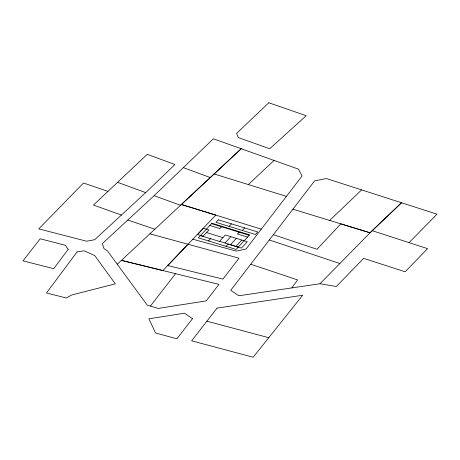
<?xml version="1.0" encoding="UTF-8"?>
<svg xmlns="http://www.w3.org/2000/svg" width="460" height="460" viewBox="0 0 460 460"><rect width="100%" height="100%" fill="white"/><g stroke="black" fill="none" stroke-linecap="round" stroke-linejoin="round"><path stroke-width="0.69" d="M291.841 287.908L297.585 279.91L250.711 264.241M409.061 242.638L437 214.176L326.416 178.56L314.651 180.832L230.713 290.329L238.809 295.757L319.993 283.739L336.358 286.499L363.647 258.353L405.128 271.779L427.604 248.641L372.146 230.673L319.993 283.739M192.815 239.211L236.302 251.097L246.06 249.004L302.099 175.956L298.425 169.113L213.377 138.805L154.129 195.667L102.321 243.622L103.989 248.578L107.519 250.964L147.211 305.101L150.403 306.078L175.553 273.671M202.998 236.365L208.955 229.925L203.481 228.24L197.633 234.565L203.107 236.25M208.489 240.931L210.559 238.7M221.582 226.774L219.914 228.58L209.812 225.463M229.12 226.389L231.46 223.859M225.015 243.006L230.862 236.681M226.015 246.336L228.085 244.099L238.188 247.215M239.108 232.173L237.44 233.979L247.543 237.095M242.265 230.443L244.605 227.913M230.494 244.691L236.342 238.372M235.968 246.382L241.816 240.057M188.002 244.26L167.739 265.529L222.968 279.105L238.999 258.192L149.88 233.829M107.962 191.377L83.496 183.011L38.772 228.907L86.624 241.207L94.702 239.706L145.734 192.602L174.921 164.519L147.246 154.318L93.455 205.062L121.411 215.061M329.688 220.432L361.612 189.894M273.366 234.698L317.003 249.268L340.854 223.859L370.058 232.794L401.528 202.762L372.146 230.673M248.342 184.564L274.051 160.431M117.248 264.241L241.212 148.735L180.504 205.298L154.129 195.667M206.896 321.195L268.784 337.697M150.403 306.078L158.2 308.447L206.264 300.874L218.943 284.349L121.411 260.36L162.926 270.578L215.786 215.102L181.367 204.499L261.303 229.132M292.911 209.179L370.058 232.794M211.479 223.658L249.216 235.29M206.511 232.576L222.939 237.636M219.541 241.316L241.448 248.072L247.296 241.747L225.388 234.991L219.431 241.431L200.451 235.583M214.136 173.96L286.43 196.374M269.33 239.97L339.854 263.534M127.822 220.018L154.83 229.224M117.564 182.321L145.734 192.602M183.298 167.612L210.289 177.56M68.183 249.32L53.768 268.692L23 260.849L40.193 238.774L65.429 245.335L68.183 249.32M77.09 251.907L46.494 292.968L66.234 297.994L71.731 295.004L115.316 283.832L94.702 255.547L84.145 250.809L77.09 251.907M192.516 318.671L176.887 338.801L155.583 332.977L148.896 318.809L184.437 313.214L192.516 318.671M217.051 308.114L191.653 340.82L253.172 357.236L302.674 295.24L217.051 308.114M211.876 223.226L198.386 237.82L236.118 249.452L249.613 234.859L211.876 223.226M218.316 219.811L215.976 222.341L255.409 234.496L257.749 231.966L218.316 219.811M268.818 102.764L236.578 133.383L238.314 137.569L269.698 148.752L306.205 115.713L268.818 102.764"/></g></svg>
